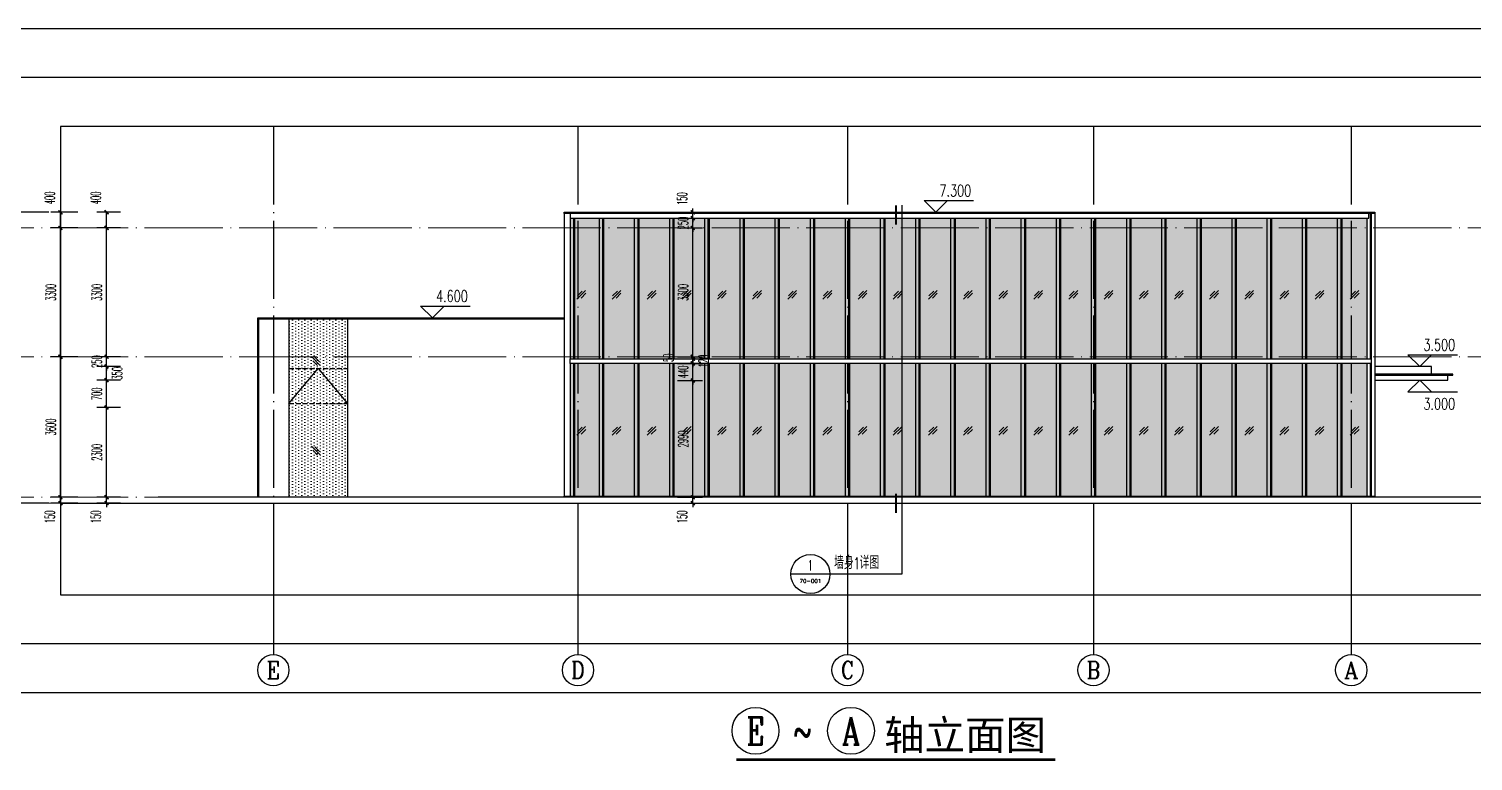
# Model space of a CAD drawing. Header units: millimetres. Extents: x -13830 to 215738, y -24143 to 193994.
# Drawn here: x 15588 to 52567, y 26270 to 45030 of the extents above; entities that cross this region are included whole.
import ezdxf
from ezdxf.enums import TextEntityAlignment as Align

# ---------------------------------------------------------------- set-up
doc = ezdxf.new("R2010")
doc.units = ezdxf.units.MM
doc.header["$LTSCALE"] = 100
for name, pattern in [('CENTER2', [28.575, 19.05, -3.175, 3.175, -3.175]), ('DASH', [0.35, 0.25, -0.1]), ('DOTE', [2.42, 2, -0.2, 0.02, -0.2])]:
    doc.linetypes.add(name, pattern=pattern)
doc.layers.get('0').update_dxf_attribs({"linetype": 'CONTINUOUS'})
doc.layers.get('DEFPOINTS').update_dxf_attribs({"linetype": 'CONTINUOUS'})
doc.layers.add('A-_ANOTGRID_E-', color=8, linetype='CENTER2', lineweight=5)
for name, color, linetype in [('AXIS', 3, 'CONTINUOUS'), ('AXIS_TEXT', 7, 'CONTINUOUS'), ('DIM_ELEV', 3, 'CONTINUOUS'), ('DIM_IDEN', 3, 'CONTINUOUS'), ('DIM_SYMB', 3, 'CONTINUOUS'), ('DOTE', 8, 'CONTINUOUS'), ('MCST Elevation 1S$0$D-METAL', 74, 'CONTINUOUS'), ('MCST Elevation 3W$0$A-_WIND----_E-', 4, 'CONTINUOUS'), ('MCST Elevation 3W$0$D-METAL', 74, 'CONTINUOUS'), ('MCST Elevation 4E$0$A-_WIND----_E-', 4, 'CONTINUOUS'), ('PUB_DIM', 3, 'CONTINUOUS'), ('PUB_TEXT', 7, 'CONTINUOUS'), ('WINDOW', 4, 'CONTINUOUS')]:
    doc.layers.add(name, color=color, linetype=linetype)
doc.layers.add('MCST Elevation 3W$0$A-_FNSH----_H-', color=7, linetype='Continuous', lineweight=13, true_color=0x007d00, plot=False)
doc.layers.add('MCST Elevation 4E$0$A-_FNSH----_H-', color=7, linetype='Continuous', lineweight=13, true_color=0x007d00, plot=False)
doc.styles.add('_TCH_AXIS', font='COMPLEX', dxfattribs={"bigfont": 'GBCBIG'})
doc.styles.add('_TCH_DIM', font='SIMPLEX', dxfattribs={"bigfont": 'GBCBIG'})
doc.styles.add('_TCH_LABEL', font='COMPLEX', dxfattribs={"bigfont": 'GBCBIG'})
doc.styles.add('COMPLEX', font='COMPLEX')
doc.styles.add('DIM_FONT_T3', font='SIMPLEX', dxfattribs={"width": 0.494118, "bigfont": 'GBCBIG'})
doc.styles.add('黑体', font='')
doc.styles.get('黑体').set_extended_font_data('SimSun')
doc.dimstyles.new('_TCH_ARCH&&100', dxfattribs={"dimtxt": 255, "dimasz": 100, "dimexe": 250, "dimexo": 300, "dimgap": 122.5, "dimtad": 1, "dimdec": 0, "dimzin": 0, "dimdsep": 46, "dimtxsty": 'DIM_FONT_T3', "dimblk": 'ARCHTICK', "dimcen": 0.09, "dimclrt": 7, "dimazin": 0, "dimtfac": 1, "dimtdec": 0, "dimtix": 1, "dimtmove": 2, "dimatfit": 3, "dimldrblk": 'ARCHTICK', "dimfxl": 1, "dimtolj": 1, "dimtzin": 0, "dimarcsym": 0})

# ---------------------------------------------------------------- blocks, each defined once
blk = doc.blocks.new('MCST Elevation 4E$0$reflective')
at = {"layer": 'MCST Elevation 4E$0$A-_WIND----_E-', "color": 8, "ltscale": 0.5}
for p, q in [((942925, 649561), (942700, 649786)), ((942905, 649650), (942785, 649770)), ((942852, 649560), (942732, 649680))]:
    blk.add_line(p, q, dxfattribs=at)
blk = doc.blocks.new('MCST Elevation 3W$0$reflective')
at = {"layer": 'MCST Elevation 3W$0$A-_WIND----_E-', "color": 8, "ltscale": 0.5}
for p, q in [((942925, 649561), (942700, 649786)), ((942905, 649650), (942785, 649770)), ((942852, 649560), (942732, 649680))]:
    blk.add_line(p, q, dxfattribs=at)
blk = doc.blocks.new('_AXISO')
blk.add_circle((0, 0), 0.5)
at = {"layer": 'AXIS_TEXT', "style": 'COMPLEX', "width": 1.041667}
blk.add_attdef('A', text='', height=0.56, dxfattribs=at).set_placement((-0.25, -0.28), (0.25, -0.28), align=Align.FIT)
blk = doc.blocks.new('_ArchTick')
at = {"color": 0, "linetype": 'ByBlock', "const_width": 0.4}
blk.add_lwpolyline([(-0.5, -0.5), (0.5, 0.5)], dxfattribs=at)
blk = doc.blocks.new('*D134')
at = {"layer": 'DEFPOINTS', "color": 0, "transparency": 16777216}
for p in [(31895, 33030), (32587, 33030), (31895, 32880)]:
    blk.add_point(p, dxfattribs=at)
at = {"layer": 'PUB_DIM', "color": 0, "lineweight": -2, "transparency": 16777216}
for p, q in [((32195, 33030), (32837, 33030)), ((32587, 33030), (32587, 33130)), ((32587, 32880), (32587, 33030)), ((32195, 32880), (32837, 32880)), ((32587, 32880), (32587, 32780))]:
    blk.add_line(p, q, dxfattribs=at)
at = {"layer": 'PUB_DIM', "color": 0, "lineweight": -2, "transparency": 16777216, "xscale": 100, "yscale": 100, "zscale": 100}
for p, rotation in [((32587, 33030), 270), ((32587, 32880), 90)]:
    blk.add_blockref('_ArchTick', p, dxfattribs=dict(at, rotation=rotation))
at = {"layer": 'PUB_DIM', "color": 7, "transparency": 16777216, "insert": (32312, 32530), "char_height": 255, "attachment_point": 5, "rotation": 90, "style": 'DIM_FONT_T3'}
blk.add_mtext('\\A1;150', dxfattribs=at)
blk = doc.blocks.new('*D135')
at = {"layer": 'DEFPOINTS', "color": 0, "transparency": 16777216}
for p in [(31895, 36020), (32587, 36020), (31895, 33030)]:
    blk.add_point(p, dxfattribs=at)
at = {"layer": 'PUB_DIM', "color": 0, "lineweight": -2, "transparency": 16777216}
for p, q in [((32195, 36020), (32837, 36020)), ((32587, 33030), (32587, 36020)), ((32195, 33030), (32837, 33030))]:
    blk.add_line(p, q, dxfattribs=at)
at = {"layer": 'PUB_DIM', "color": 0, "lineweight": -2, "transparency": 16777216, "xscale": 100, "yscale": 100, "zscale": 100}
for p, rotation in [((32587, 36020), 90), ((32587, 33030), 270)]:
    blk.add_blockref('_ArchTick', p, dxfattribs=dict(at, rotation=rotation))
at = {"layer": 'PUB_DIM', "color": 7, "transparency": 16777216, "insert": (32337, 34525), "char_height": 255, "attachment_point": 5, "rotation": 90, "style": 'DIM_FONT_T3'}
blk.add_mtext('\\A1;2990', dxfattribs=at)
blk = doc.blocks.new('*D136')
at = {"layer": 'DEFPOINTS', "color": 0, "transparency": 16777216}
for p in [(31895, 36460), (32587, 36460), (31895, 36020)]:
    blk.add_point(p, dxfattribs=at)
at = {"layer": 'PUB_DIM', "color": 0, "lineweight": -2, "transparency": 16777216}
for p, q in [((32195, 36460), (32837, 36460)), ((32587, 36460), (32587, 36560)), ((32587, 36020), (32587, 36460)), ((32195, 36020), (32837, 36020)), ((32587, 36020), (32587, 35920))]:
    blk.add_line(p, q, dxfattribs=at)
at = {"layer": 'PUB_DIM', "color": 0, "lineweight": -2, "transparency": 16777216, "xscale": 100, "yscale": 100, "zscale": 100}
for p, rotation in [((32587, 36460), 270), ((32587, 36020), 90)]:
    blk.add_blockref('_ArchTick', p, dxfattribs=dict(at, rotation=rotation))
at = {"layer": 'PUB_DIM', "color": 7, "transparency": 16777216, "insert": (32337, 36240), "char_height": 255, "attachment_point": 5, "rotation": 90, "style": 'DIM_FONT_T3'}
blk.add_mtext('\\A1;440', dxfattribs=at)
blk = doc.blocks.new('*D137')
at = {"layer": 'DEFPOINTS', "color": 0, "transparency": 16777216}
for p in [(31895, 36580), (31895, 36460), (32587, 36580)]:
    blk.add_point(p, dxfattribs=at)
at = {"layer": 'PUB_DIM', "color": 0, "lineweight": -2, "transparency": 16777216}
for p, q in [((32587, 36580), (32587, 36680)), ((32195, 36580), (32837, 36580)), ((32195, 36460), (32837, 36460)), ((32587, 36460), (32587, 36580)), ((32587, 36460), (32587, 36360))]:
    blk.add_line(p, q, dxfattribs=at)
at = {"layer": 'PUB_DIM', "color": 0, "lineweight": -2, "transparency": 16777216, "xscale": 100, "yscale": 100, "zscale": 100}
for p, rotation in [((32587, 36580), 270), ((32587, 36460), 90)]:
    blk.add_blockref('_ArchTick', p, dxfattribs=dict(at, rotation=rotation))
at = {"layer": 'PUB_DIM', "color": 7, "transparency": 16777216, "insert": (32862, 36520), "char_height": 255, "attachment_point": 5, "rotation": 90, "style": 'DIM_FONT_T3'}
blk.add_mtext('\\A1;120', dxfattribs=at)
blk = doc.blocks.new('*D138')
at = {"layer": 'DEFPOINTS', "color": 0, "transparency": 16777216}
for p in [(31895, 36630), (32587, 36630), (31895, 36580)]:
    blk.add_point(p, dxfattribs=at)
at = {"layer": 'PUB_DIM', "color": 0, "lineweight": -2, "transparency": 16777216}
for p, q in [((32195, 36630), (32837, 36630)), ((32587, 36630), (32587, 36730)), ((32587, 36580), (32587, 36630)), ((32195, 36580), (32837, 36580)), ((32587, 36580), (32587, 36480))]:
    blk.add_line(p, q, dxfattribs=at)
at = {"layer": 'PUB_DIM', "color": 0, "lineweight": -2, "transparency": 16777216, "xscale": 100, "yscale": 100, "zscale": 100}
for p, rotation in [((32587, 36630), 270), ((32587, 36580), 90)]:
    blk.add_blockref('_ArchTick', p, dxfattribs=dict(at, rotation=rotation))
at = {"layer": 'PUB_DIM', "color": 7, "transparency": 16777216, "insert": (31962, 36605), "char_height": 255, "attachment_point": 5, "rotation": 90, "style": 'DIM_FONT_T3'}
blk.add_mtext('\\A1;50', dxfattribs=at)
blk = doc.blocks.new('*D139')
at = {"layer": 'DEFPOINTS', "color": 0, "transparency": 16777216}
for p in [(31895, 39930), (32587, 39930), (31895, 36630)]:
    blk.add_point(p, dxfattribs=at)
at = {"layer": 'PUB_DIM', "color": 0, "lineweight": -2, "transparency": 16777216}
for p, q in [((32195, 39930), (32837, 39930)), ((32587, 36630), (32587, 39930)), ((32195, 36630), (32837, 36630))]:
    blk.add_line(p, q, dxfattribs=at)
at = {"layer": 'PUB_DIM', "color": 0, "lineweight": -2, "transparency": 16777216, "xscale": 100, "yscale": 100, "zscale": 100}
for p, rotation in [((32587, 39930), 90), ((32587, 36630), 270)]:
    blk.add_blockref('_ArchTick', p, dxfattribs=dict(at, rotation=rotation))
at = {"layer": 'PUB_DIM', "color": 7, "transparency": 16777216, "insert": (32337, 38280), "char_height": 255, "attachment_point": 5, "rotation": 90, "style": 'DIM_FONT_T3'}
blk.add_mtext('\\A1;3300', dxfattribs=at)
blk = doc.blocks.new('*D140')
at = {"layer": 'DEFPOINTS', "color": 0, "transparency": 16777216}
for p in [(31895, 40180), (32587, 40180), (31895, 39930)]:
    blk.add_point(p, dxfattribs=at)
at = {"layer": 'PUB_DIM', "color": 0, "lineweight": -2, "transparency": 16777216}
for p, q in [((32195, 40180), (32837, 40180)), ((32587, 40180), (32587, 40280)), ((32587, 39930), (32587, 40180)), ((32195, 39930), (32837, 39930)), ((32587, 39930), (32587, 39830))]:
    blk.add_line(p, q, dxfattribs=at)
at = {"layer": 'PUB_DIM', "color": 0, "lineweight": -2, "transparency": 16777216, "xscale": 100, "yscale": 100, "zscale": 100}
for p, rotation in [((32587, 40180), 270), ((32587, 39930), 90)]:
    blk.add_blockref('_ArchTick', p, dxfattribs=dict(at, rotation=rotation))
at = {"layer": 'PUB_DIM', "color": 7, "transparency": 16777216, "insert": (32337, 40055), "char_height": 255, "attachment_point": 5, "rotation": 90, "style": 'DIM_FONT_T3'}
blk.add_mtext('\\A1;250', dxfattribs=at)
blk = doc.blocks.new('*D141')
at = {"layer": 'DEFPOINTS', "color": 0, "transparency": 16777216}
for p in [(31895, 40330), (32587, 40330), (31895, 40180)]:
    blk.add_point(p, dxfattribs=at)
at = {"layer": 'PUB_DIM', "color": 0, "lineweight": -2, "transparency": 16777216}
for p, q in [((32195, 40330), (32837, 40330)), ((32587, 40330), (32587, 40430)), ((32587, 40180), (32587, 40330)), ((32195, 40180), (32837, 40180)), ((32587, 40180), (32587, 40080))]:
    blk.add_line(p, q, dxfattribs=at)
at = {"layer": 'PUB_DIM', "color": 0, "lineweight": -2, "transparency": 16777216, "xscale": 100, "yscale": 100, "zscale": 100}
for p, rotation in [((32587, 40330), 270), ((32587, 40180), 90)]:
    blk.add_blockref('_ArchTick', p, dxfattribs=dict(at, rotation=rotation))
at = {"layer": 'PUB_DIM', "color": 7, "transparency": 16777216, "insert": (32312, 40680), "char_height": 255, "attachment_point": 5, "rotation": 90, "style": 'DIM_FONT_T3'}
blk.add_mtext('\\A1;150', dxfattribs=at)
blk = doc.blocks.new('*D142')
at = {"layer": 'DEFPOINTS', "color": 0, "transparency": 16777216}
for p in [(15147, 40330), (16397, 40330), (16397, 32880)]:
    blk.add_point(p, dxfattribs=at)
at = {"layer": 'PUB_DIM', "color": 0, "lineweight": -2, "transparency": 16777216}
for p, q in [((16097, 40330), (14897, 40330)), ((15147, 32880), (15147, 40330)), ((16097, 32880), (14897, 32880))]:
    blk.add_line(p, q, dxfattribs=at)
at = {"layer": 'PUB_DIM', "color": 0, "lineweight": -2, "transparency": 16777216, "xscale": 100, "yscale": 100, "zscale": 100}
for p, rotation in [((15147, 40330), 90), ((15147, 32880), 270)]:
    blk.add_blockref('_ArchTick', p, dxfattribs=dict(at, rotation=rotation))
at = {"layer": 'PUB_DIM', "color": 7, "transparency": 16777216, "insert": (14897, 36605), "char_height": 255, "attachment_point": 5, "rotation": 90, "style": 'DIM_FONT_T3'}
blk.add_mtext('\\A1;7450', dxfattribs=at)
blk = doc.blocks.new('*D143')
at = {"layer": 'DEFPOINTS', "color": 0, "transparency": 16777216}
for p in [(16397, 33030), (17145, 33030), (17145, 32880)]:
    blk.add_point(p, dxfattribs=at)
at = {"layer": 'PUB_DIM', "color": 0, "lineweight": -2, "transparency": 16777216}
for p, q in [((16845, 33030), (16147, 33030)), ((16397, 33030), (16397, 33130)), ((16397, 32880), (16397, 33030)), ((16845, 32880), (16147, 32880)), ((16397, 32880), (16397, 32780))]:
    blk.add_line(p, q, dxfattribs=at)
at = {"layer": 'PUB_DIM', "color": 0, "lineweight": -2, "transparency": 16777216, "xscale": 100, "yscale": 100, "zscale": 100}
for p, rotation in [((16397, 33030), 270), ((16397, 32880), 90)]:
    blk.add_blockref('_ArchTick', p, dxfattribs=dict(at, rotation=rotation))
at = {"layer": 'PUB_DIM', "color": 7, "transparency": 16777216, "insert": (16122, 32530), "char_height": 255, "attachment_point": 5, "rotation": 90, "style": 'DIM_FONT_T3'}
blk.add_mtext('\\A1;150', dxfattribs=at)
blk = doc.blocks.new('*D144')
at = {"layer": 'DEFPOINTS', "color": 0, "transparency": 16777216}
for p in [(16397, 36630), (17145, 36630), (17145, 33030)]:
    blk.add_point(p, dxfattribs=at)
at = {"layer": 'PUB_DIM', "color": 0, "lineweight": -2, "transparency": 16777216}
for p, q in [((16845, 36630), (16147, 36630)), ((16397, 33030), (16397, 36630)), ((16845, 33030), (16147, 33030))]:
    blk.add_line(p, q, dxfattribs=at)
at = {"layer": 'PUB_DIM', "color": 0, "lineweight": -2, "transparency": 16777216, "xscale": 100, "yscale": 100, "zscale": 100}
for p, rotation in [((16397, 36630), 90), ((16397, 33030), 270)]:
    blk.add_blockref('_ArchTick', p, dxfattribs=dict(at, rotation=rotation))
at = {"layer": 'PUB_DIM', "color": 7, "transparency": 16777216, "insert": (16147, 34830), "char_height": 255, "attachment_point": 5, "rotation": 90, "style": 'DIM_FONT_T3'}
blk.add_mtext('\\A1;3600', dxfattribs=at)
blk = doc.blocks.new('*D145')
at = {"layer": 'DEFPOINTS', "color": 0, "transparency": 16777216}
for p in [(16397, 39930), (17145, 39930), (17145, 36630)]:
    blk.add_point(p, dxfattribs=at)
at = {"layer": 'PUB_DIM', "color": 0, "lineweight": -2, "transparency": 16777216}
for p, q in [((16845, 39930), (16147, 39930)), ((16397, 36630), (16397, 39930)), ((16845, 36630), (16147, 36630))]:
    blk.add_line(p, q, dxfattribs=at)
at = {"layer": 'PUB_DIM', "color": 0, "lineweight": -2, "transparency": 16777216, "xscale": 100, "yscale": 100, "zscale": 100}
for p, rotation in [((16397, 39930), 90), ((16397, 36630), 270)]:
    blk.add_blockref('_ArchTick', p, dxfattribs=dict(at, rotation=rotation))
at = {"layer": 'PUB_DIM', "color": 7, "transparency": 16777216, "insert": (16147, 38280), "char_height": 255, "attachment_point": 5, "rotation": 90, "style": 'DIM_FONT_T3'}
blk.add_mtext('\\A1;3300', dxfattribs=at)
blk = doc.blocks.new('*D146')
at = {"layer": 'DEFPOINTS', "color": 0, "transparency": 16777216}
for p in [(16397, 40330), (17145, 40330), (17145, 39930)]:
    blk.add_point(p, dxfattribs=at)
at = {"layer": 'PUB_DIM', "color": 0, "lineweight": -2, "transparency": 16777216}
for p, q in [((16845, 40330), (16147, 40330)), ((16397, 39930), (16397, 40330)), ((16845, 39930), (16147, 39930))]:
    blk.add_line(p, q, dxfattribs=at)
at = {"layer": 'PUB_DIM', "color": 0, "lineweight": -2, "transparency": 16777216, "xscale": 100, "yscale": 100, "zscale": 100}
for p, rotation in [((16397, 40330), 90), ((16397, 39930), 270)]:
    blk.add_blockref('_ArchTick', p, dxfattribs=dict(at, rotation=rotation))
at = {"layer": 'PUB_DIM', "color": 7, "transparency": 16777216, "insert": (16122, 40700), "char_height": 255, "attachment_point": 5, "rotation": 90, "style": 'DIM_FONT_T3'}
blk.add_mtext('\\A1;400', dxfattribs=at)
blk = doc.blocks.new('*D147')
at = {"layer": 'DEFPOINTS', "color": 0, "transparency": 16777216}
for p in [(17577, 33030), (18236, 33030), (18236, 32880)]:
    blk.add_point(p, dxfattribs=at)
at = {"layer": 'PUB_DIM', "color": 0, "lineweight": -2, "transparency": 16777216}
for p, q in [((17936, 33030), (17327, 33030)), ((17577, 33030), (17577, 33130)), ((17577, 32880), (17577, 33030)), ((17936, 32880), (17327, 32880)), ((17577, 32880), (17577, 32780))]:
    blk.add_line(p, q, dxfattribs=at)
at = {"layer": 'PUB_DIM', "color": 0, "lineweight": -2, "transparency": 16777216, "xscale": 100, "yscale": 100, "zscale": 100}
for p, rotation in [((17577, 33030), 270), ((17577, 32880), 90)]:
    blk.add_blockref('_ArchTick', p, dxfattribs=dict(at, rotation=rotation))
at = {"layer": 'PUB_DIM', "color": 7, "transparency": 16777216, "insert": (17302, 32530), "char_height": 255, "attachment_point": 5, "rotation": 90, "style": 'DIM_FONT_T3'}
blk.add_mtext('\\A1;150', dxfattribs=at)
blk = doc.blocks.new('*D148')
at = {"layer": 'DEFPOINTS', "color": 0, "transparency": 16777216}
for p in [(17577, 35330), (18236, 35330), (18236, 33030)]:
    blk.add_point(p, dxfattribs=at)
at = {"layer": 'PUB_DIM', "color": 0, "lineweight": -2, "transparency": 16777216}
for p, q in [((17936, 35330), (17327, 35330)), ((17577, 33030), (17577, 35330)), ((17936, 33030), (17327, 33030))]:
    blk.add_line(p, q, dxfattribs=at)
at = {"layer": 'PUB_DIM', "color": 0, "lineweight": -2, "transparency": 16777216, "xscale": 100, "yscale": 100, "zscale": 100}
for p, rotation in [((17577, 35330), 90), ((17577, 33030), 270)]:
    blk.add_blockref('_ArchTick', p, dxfattribs=dict(at, rotation=rotation))
at = {"layer": 'PUB_DIM', "color": 7, "transparency": 16777216, "insert": (17327, 34180), "char_height": 255, "attachment_point": 5, "rotation": 90, "style": 'DIM_FONT_T3'}
blk.add_mtext('\\A1;2300', dxfattribs=at)
blk = doc.blocks.new('*D149')
at = {"layer": 'DEFPOINTS', "color": 0, "transparency": 16777216}
for p in [(17577, 36030), (18236, 36030), (18236, 35330)]:
    blk.add_point(p, dxfattribs=at)
at = {"layer": 'PUB_DIM', "color": 0, "lineweight": -2, "transparency": 16777216}
for p, q in [((17936, 36030), (17327, 36030)), ((17577, 35330), (17577, 36030)), ((17936, 35330), (17327, 35330))]:
    blk.add_line(p, q, dxfattribs=at)
at = {"layer": 'PUB_DIM', "color": 0, "lineweight": -2, "transparency": 16777216, "xscale": 100, "yscale": 100, "zscale": 100}
for p, rotation in [((17577, 36030), 90), ((17577, 35330), 270)]:
    blk.add_blockref('_ArchTick', p, dxfattribs=dict(at, rotation=rotation))
at = {"layer": 'PUB_DIM', "color": 7, "transparency": 16777216, "insert": (17327, 35680), "char_height": 255, "attachment_point": 5, "rotation": 90, "style": 'DIM_FONT_T3'}
blk.add_mtext('\\A1;700', dxfattribs=at)
blk = doc.blocks.new('*D150')
at = {"layer": 'DEFPOINTS', "color": 0, "transparency": 16777216}
for p in [(17577, 36380), (18236, 36380), (18236, 36030)]:
    blk.add_point(p, dxfattribs=at)
at = {"layer": 'PUB_DIM', "color": 0, "lineweight": -2, "transparency": 16777216}
for p, q in [((17936, 36380), (17327, 36380)), ((17577, 36030), (17577, 36380)), ((17936, 36030), (17327, 36030))]:
    blk.add_line(p, q, dxfattribs=at)
at = {"layer": 'PUB_DIM', "color": 0, "lineweight": -2, "transparency": 16777216, "xscale": 100, "yscale": 100, "zscale": 100}
for p, rotation in [((17577, 36380), 90), ((17577, 36030), 270)]:
    blk.add_blockref('_ArchTick', p, dxfattribs=dict(at, rotation=rotation))
at = {"layer": 'PUB_DIM', "color": 7, "transparency": 16777216, "insert": (17852, 36205), "char_height": 255, "attachment_point": 5, "rotation": 90, "style": 'DIM_FONT_T3'}
blk.add_mtext('\\A1;350', dxfattribs=at)
blk = doc.blocks.new('*D151')
at = {"layer": 'DEFPOINTS', "color": 0, "transparency": 16777216}
for p in [(17577, 36630), (18236, 36630), (18236, 36380)]:
    blk.add_point(p, dxfattribs=at)
at = {"layer": 'PUB_DIM', "color": 0, "lineweight": -2, "transparency": 16777216}
for p, q in [((17936, 36630), (17327, 36630)), ((17577, 36630), (17577, 36730)), ((17577, 36380), (17577, 36630)), ((17936, 36380), (17327, 36380)), ((17577, 36380), (17577, 36280))]:
    blk.add_line(p, q, dxfattribs=at)
at = {"layer": 'PUB_DIM', "color": 0, "lineweight": -2, "transparency": 16777216, "xscale": 100, "yscale": 100, "zscale": 100}
for p, rotation in [((17577, 36630), 270), ((17577, 36380), 90)]:
    blk.add_blockref('_ArchTick', p, dxfattribs=dict(at, rotation=rotation))
at = {"layer": 'PUB_DIM', "color": 7, "transparency": 16777216, "insert": (17327, 36505), "char_height": 255, "attachment_point": 5, "rotation": 90, "style": 'DIM_FONT_T3'}
blk.add_mtext('\\A1;250', dxfattribs=at)
blk = doc.blocks.new('*D152')
at = {"layer": 'DEFPOINTS', "color": 0, "transparency": 16777216}
for p in [(17577, 39930), (18236, 39930), (18236, 36630)]:
    blk.add_point(p, dxfattribs=at)
at = {"layer": 'PUB_DIM', "color": 0, "lineweight": -2, "transparency": 16777216}
for p, q in [((17936, 39930), (17327, 39930)), ((17577, 36630), (17577, 39930)), ((17936, 36630), (17327, 36630))]:
    blk.add_line(p, q, dxfattribs=at)
at = {"layer": 'PUB_DIM', "color": 0, "lineweight": -2, "transparency": 16777216, "xscale": 100, "yscale": 100, "zscale": 100}
for p, rotation in [((17577, 39930), 90), ((17577, 36630), 270)]:
    blk.add_blockref('_ArchTick', p, dxfattribs=dict(at, rotation=rotation))
at = {"layer": 'PUB_DIM', "color": 7, "transparency": 16777216, "insert": (17327, 38280), "char_height": 255, "attachment_point": 5, "rotation": 90, "style": 'DIM_FONT_T3'}
blk.add_mtext('\\A1;3300', dxfattribs=at)
blk = doc.blocks.new('*D153')
at = {"layer": 'DEFPOINTS', "color": 0, "transparency": 16777216}
for p in [(17577, 40330), (18236, 40330), (18236, 39930)]:
    blk.add_point(p, dxfattribs=at)
at = {"layer": 'PUB_DIM', "color": 0, "lineweight": -2, "transparency": 16777216}
for p, q in [((17936, 40330), (17327, 40330)), ((17577, 39930), (17577, 40330)), ((17936, 39930), (17327, 39930))]:
    blk.add_line(p, q, dxfattribs=at)
at = {"layer": 'PUB_DIM', "color": 0, "lineweight": -2, "transparency": 16777216, "xscale": 100, "yscale": 100, "zscale": 100}
for p, rotation in [((17577, 40330), 90), ((17577, 39930), 270)]:
    blk.add_blockref('_ArchTick', p, dxfattribs=dict(at, rotation=rotation))
at = {"layer": 'PUB_DIM', "color": 7, "transparency": 16777216, "insert": (17302, 40700), "char_height": 255, "attachment_point": 5, "rotation": 90, "style": 'DIM_FONT_T3'}
blk.add_mtext('\\A1;400', dxfattribs=at)

msp = doc.modelspace()

# ---------------------------------------------------------------- hatches: boundary and pattern name
at = {"layer": 'MCST Elevation 3W$0$A-_FNSH----_H-'}
h = msp.add_hatch(dxfattribs=at)
h.set_pattern_fill('DOTS', color=251, scale=50, angle=360)
h.set_pattern_definition([(90, (-144513.8, 286988), (-79.375, 39.6875), [0, -79.375])])
h.paths.add_polyline_path([(29472.1, 40299.8), (49872.1, 40299.8), (49872.1, 33059.8), (29472.1, 33059.8)])
at = {"layer": 'MCST Elevation 4E$0$A-_FNSH----_H-'}
h = msp.add_hatch(dxfattribs=at)
h.set_pattern_fill('DOTS', color=251, scale=50)
h.set_pattern_definition([(90, (-306354.46, 234215.284), (-79.375, 39.6875), [0, -79.375])])
h.paths.add_polyline_path([(22247.1, 33034.8), (23747.1, 33034.8), (23747.1, 37604.8), (22247.1, 37604.8)])

# ---------------------------------------------------------------- linework, layer by layer
for p, q in [((55347.1, 33029.8), (18897.1, 33029.8)), ((16397.1, 32879.8), (55347.1, 32879.8))]:
    msp.add_line(p, q)
at = {"layer": 'A-_ANOTGRID_E-', "linetype": 'DOTE', "ltscale": 10}
for p, q in [((13710.5, 39929.8), (57660.5, 39929.8)), ((13710.5, 36629.8), (57660.5, 36629.8)), ((13710.5, 33029.8), (57660.5, 33029.8))]:
    msp.add_line(p, q, dxfattribs=at)
at = {"layer": 'A-_ANOTGRID_E-'}
msp.add_line((11865, 32879.8), (55347.1, 32879.8), dxfattribs=at)
at = {"layer": 'AXIS'}
for p, q in [((21847.1, 32002.5), (21847.1, 29002.5)), ((29647.1, 32002.5), (29647.1, 29002.5)), ((36547.1, 32002.5), (36547.1, 29002.5)), ((42847.1, 32002.5), (42847.1, 29002.5)), ((49447.1, 32002.5), (49447.1, 29002.5))]:
    msp.add_line(p, q, dxfattribs=at)
at = {"layer": 'AXIS', "linetype": 'Continuous'}
for centre in [(34191.6, 27047.9), (36637.7, 27047.9)]:
    msp.add_circle(centre, 600, dxfattribs=at)
at = {"layer": 'DEFPOINTS'}
for points in [[(57847.1, 45029.8), (13897.1, 45029.8), (13897.1, 28029.8), (57847.1, 28029.8)], [(56597.1, 43779.8), (15147.1, 43779.8), (15147.1, 29279.8), (56597.1, 29279.8)], [(55347.1, 42529.8), (16397.1, 42529.8), (16397.1, 30529.8), (55347.1, 30529.8)]]:
    msp.add_lwpolyline(points, close=True, dxfattribs=at)
at = {"layer": 'DIM_ELEV'}
for p, q in [((38508.6, 40629.8), (39774.6, 40629.8)), ((25919, 37629.8), (25619, 37929.8)), ((25619, 37929.8), (26885, 37929.8)), ((25919, 37629.8), (26219, 37929.8)), ((51199.2, 36379.8), (50899.2, 36679.8)), ((50899.2, 36679.8), (52165.2, 36679.8)), ((51199.2, 36379.8), (51499.2, 36679.8)), ((51199.2, 36029.8), (50899.2, 35729.8)), ((51199.2, 36029.8), (51499.2, 35729.8)), ((50899.2, 35729.8), (52165.2, 35729.8))]:
    msp.add_line(p, q, dxfattribs=at)
at = {"layer": 'DIM_IDEN'}
for p, q in [((36098.9, 31061), (35098.9, 31061)), ((37938.7, 31061), (36098.9, 31061))]:
    msp.add_line(p, q, dxfattribs=at)
at = {"layer": 'DIM_IDEN', "const_width": 50}
msp.add_lwpolyline([(37788.7, 33123.8), (37788.7, 32623.8)], dxfattribs=at)
at = {"layer": 'DIM_IDEN'}
msp.add_circle((35598.9, 31061), 500, dxfattribs=at)
at = {"layer": 'DIM_SYMB', "linetype": 'Continuous', "const_width": 70}
msp.add_lwpolyline([(33705.9, 26304.7), (41872.2, 26304.7)], dxfattribs=at)
at = {"layer": 'DOTE', "linetype": 'DOTE', "ltscale": 10}
for p, q in [((21847.1, 42529.8), (21847.1, 32002.5)), ((29647.1, 42529.8), (29647.1, 32002.5)), ((36547.1, 42529.8), (36547.1, 32002.5)), ((42847.1, 42529.8), (42847.1, 32002.5)), ((49447.1, 42529.8), (49447.1, 32002.5))]:
    msp.add_line(p, q, dxfattribs=at)
at = {"layer": 'MCST Elevation 1S$0$D-METAL'}
msp.add_lwpolyline([(51502.1, 36379.8), (50047.1, 36379.8), (50047.1, 36179.8), (51502.1, 36179.8)], close=True, dxfattribs=at)
for points in [[(50047.1, 36159.8), (52047.1, 36159.8), (52047.1, 36179.8), (50047.1, 36179.8)], [(50047.1, 36029.8), (51917.1, 36029.8), (51917.1, 36159.8), (50047.1, 36159.8)]]:
    msp.add_lwpolyline(points, dxfattribs=at)
at = {"layer": 'MCST Elevation 3W$0$A-_WIND----_E-'}
for p, q in [((29447.1, 40299.8), (29447.1, 33059.8)), ((29534.6, 40299.8), (29534.6, 33059.8)), ((30188.7, 40299.8), (30188.7, 33059.8)), ((30276.2, 40299.8), (30276.2, 33059.8)), ((31088.7, 40299.8), (31088.7, 33059.8)), ((31176.2, 40299.8), (31176.2, 33059.8)), ((31988.7, 40299.8), (31988.7, 33059.8)), ((32076.2, 40299.8), (32076.2, 33059.8)), ((32888.7, 40299.8), (32888.7, 33059.8)), ((32976.2, 40299.8), (32976.2, 33059.8)), ((33788.7, 40299.8), (33788.7, 33059.8)), ((33876.2, 40299.8), (33876.2, 33059.8)), ((34688.7, 40299.8), (34688.7, 33059.8)), ((34776.2, 40299.8), (34776.2, 33059.8)), ((35588.7, 40299.8), (35588.7, 33059.8)), ((35676.2, 40299.8), (35676.2, 33059.8)), ((36488.7, 40299.8), (36488.7, 33059.8)), ((36576.2, 40299.8), (36576.2, 33059.8)), ((37388.7, 40299.8), (37388.7, 33059.8)), ((37476.2, 40299.8), (37476.2, 33059.8)), ((38288.7, 40299.8), (38288.7, 33059.8)), ((38376.2, 40299.8), (38376.2, 33059.8)), ((39188.7, 40299.8), (39188.7, 33059.8)), ((39276.2, 40299.8), (39276.2, 33059.8)), ((40088.7, 40299.8), (40088.7, 33059.8)), ((40176.2, 40299.8), (40176.2, 33059.8)), ((40988.7, 40299.8), (40988.7, 33059.8)), ((41076.2, 40299.8), (41076.2, 33059.8)), ((41888.7, 40299.8), (41888.7, 33059.8)), ((41976.2, 40299.8), (41976.2, 33059.8)), ((42788.7, 40299.8), (42788.7, 33059.8)), ((42876.2, 40299.8), (42876.2, 33059.8)), ((43688.7, 40299.8), (43688.7, 33059.8)), ((43776.2, 40299.8), (43776.2, 33059.8)), ((44588.7, 40299.8), (44588.7, 33059.8)), ((44676.2, 40299.8), (44676.2, 33059.8)), ((45488.7, 40299.8), (45488.7, 33059.8)), ((45576.2, 40299.8), (45576.2, 33059.8)), ((46388.7, 40299.8), (46388.7, 33059.8)), ((46476.2, 40299.8), (46476.2, 33059.8)), ((47288.7, 40299.8), (47288.7, 33059.8)), ((47376.2, 40299.8), (47376.2, 33059.8)), ((48188.7, 40299.8), (48188.7, 33059.8)), ((48276.2, 40299.8), (48276.2, 33059.8)), ((49088.7, 40299.8), (49088.7, 33059.8)), ((49176.2, 40299.8), (49176.2, 33059.8)), ((49846.1, 40299.8), (49846.1, 33059.8)), ((49933.6, 40299.8), (49933.6, 33059.8))]:
    msp.add_line(p, q, dxfattribs=at)
at = {"layer": 'MCST Elevation 3W$0$A-_WIND----_E-', "color": 8}
for p, q in [((29560.6, 40299.8), (29560.6, 33059.8)), ((30302.2, 40299.8), (30302.2, 33059.8)), ((31202.2, 40299.8), (31202.2, 33059.8)), ((32102.2, 40299.8), (32102.2, 33059.8)), ((33002.2, 40299.8), (33002.2, 33059.8)), ((33902.2, 40299.8), (33902.2, 33059.8)), ((34802.2, 40299.8), (34802.2, 33059.8)), ((35702.2, 40299.8), (35702.2, 33059.8)), ((36602.2, 40299.8), (36602.2, 33059.8)), ((37502.2, 40299.8), (37502.2, 33059.8)), ((38402.2, 40299.8), (38402.2, 33059.8)), ((39302.2, 40299.8), (39302.2, 33059.8)), ((40202.2, 40299.8), (40202.2, 33059.8)), ((41102.2, 40299.8), (41102.2, 33059.8)), ((42002.2, 40299.8), (42002.2, 33059.8)), ((42902.2, 40299.8), (42902.2, 33059.8)), ((43802.2, 40299.8), (43802.2, 33059.8)), ((44702.2, 40299.8), (44702.2, 33059.8)), ((45602.2, 40299.8), (45602.2, 33059.8)), ((46502.2, 40299.8), (46502.2, 33059.8)), ((47402.2, 40299.8), (47402.2, 33059.8)), ((48302.2, 40299.8), (48302.2, 33059.8)), ((49202.2, 40299.8), (49202.2, 33059.8)), ((49959.6, 40299.8), (49959.6, 33059.8))]:
    msp.add_line(p, q, dxfattribs=at)
at = {"layer": 'MCST Elevation 3W$0$D-METAL'}
for p, q in [((29297.1, 40299.8), (29297.1, 33029.8)), ((50047.1, 40299.8), (50047.1, 33029.8))]:
    msp.add_line(p, q, dxfattribs=at)
for points in [[(50047.1, 40299.8), (29297.1, 40299.8), (29297.1, 40329.8), (50047.1, 40329.8)], [(50047.1, 33029.8), (29297.1, 33029.8), (29297.1, 33059.8), (50047.1, 33059.8)]]:
    msp.add_lwpolyline(points, close=True, dxfattribs=at)
for points in [[(21447.1, 33029.8), (21447.1, 37629.8), (29297.1, 37629.8)], [(21472.1, 33029.8), (21472.1, 37604.8), (29297.1, 37604.8)]]:
    msp.add_lwpolyline(points, dxfattribs=at)
at = {"layer": 'MCST Elevation 4E$0$A-_WIND----_E-'}
for p, q in [((22247.1, 37604.8), (22247.1, 33034.8)), ((23747.1, 37604.8), (23747.1, 33034.8))]:
    msp.add_line(p, q, dxfattribs=at)
msp.add_lwpolyline([(22247.1, 35429.8), (22997.1, 36329.8), (23747.1, 35429.8)], dxfattribs=at)
at = {"layer": 'WINDOW', "linetype": 'DASH', "ltscale": 5}
for p, q in [((22247.1, 36329.8), (23747.1, 36329.8)), ((22247.1, 35429.8), (23747.1, 35429.8))]:
    msp.add_line(p, q, dxfattribs=at)

# ---------------------------------------------------------------- block references
at = {"rotation": 90}
for p in [(679404.9, -904597.2), (680304.9, -904597.2), (681204.9, -904597.2), (682104.9, -904597.2), (683004.9, -904597.2), (683904.9, -904597.2), (684804.9, -904597.2), (685704.9, -904597.2), (686604.9, -904597.2), (687504.9, -904597.2), (688404.9, -904597.2), (689304.9, -904597.2), (690204.9, -904597.2), (691104.9, -904597.2), (692004.9, -904597.2), (692904.9, -904597.2), (693804.9, -904597.2), (694704.9, -904597.2), (695604.9, -904597.2), (696504.9, -904597.2), (697404.9, -904597.2), (698304.9, -904597.2), (699204.9, -904597.2), (679404.9, -908082.2), (680304.9, -908082.2), (681204.9, -908082.2), (682104.9, -908082.2), (683004.9, -908082.2), (683904.9, -908082.2), (684804.9, -908082.2), (685704.9, -908082.2), (686604.9, -908082.2), (687504.9, -908082.2), (688404.9, -908082.2), (689304.9, -908082.2), (690204.9, -908082.2), (691104.9, -908082.2), (692004.9, -908082.2), (692904.9, -908082.2), (693804.9, -908082.2), (694704.9, -908082.2), (695604.9, -908082.2), (696504.9, -908082.2), (697404.9, -908082.2), (698304.9, -908082.2), (699204.9, -908082.2)]:
    msp.add_blockref('MCST Elevation 3W$0$reflective', p, dxfattribs=at)
for p in [(-919877, -613151.8), (-919877, -615447.8)]:
    msp.add_blockref('MCST Elevation 4E$0$reflective', p)
at = {"layer": 'AXIS'}
ref = msp.add_blockref('_AXISO', (21847.1, 28602.5), dxfattribs=dict(at, xscale=800, yscale=800, zscale=800))
ref.add_attrib('A', 'E', dxfattribs={"layer": 'AXIS_TEXT', "height": 445.4, "style": '_TCH_AXIS'}).set_placement((21677.4, 28379.8), (22016.8, 28379.8), align=Align.FIT)
ref = msp.add_blockref('_AXISO', (29647.1, 28602.5), dxfattribs=dict(at, xscale=800, yscale=800, zscale=800))
ref.add_attrib('A', 'D', dxfattribs={"layer": 'AXIS_TEXT', "height": 435.3, "style": '_TCH_AXIS'}).set_placement((29470.9, 28384.9), (29823.2, 28384.9), align=Align.FIT)
ref = msp.add_blockref('_AXISO', (36547.1, 28602.5), dxfattribs=dict(at, xscale=800, yscale=800, zscale=800))
ref.add_attrib('A', 'C', dxfattribs={"layer": 'AXIS_TEXT', "height": 455.7, "style": '_TCH_AXIS'}).set_placement((36384.3, 28374.7), (36709.8, 28374.7), align=Align.FIT)
ref = msp.add_blockref('_AXISO', (42847.1, 28602.5), dxfattribs=dict(at, xscale=800, yscale=800, zscale=800))
ref.add_attrib('A', 'B', dxfattribs={"layer": 'AXIS_TEXT', "height": 435.3, "style": '_TCH_AXIS'}).set_placement((42670.9, 28384.9), (43023.2, 28384.9), align=Align.FIT)
ref = msp.add_blockref('_AXISO', (49447.1, 28602.5), dxfattribs=dict(at, xscale=800, yscale=800, zscale=800))
ref.add_attrib('A', 'A', dxfattribs={"layer": 'AXIS_TEXT', "height": 425.2, "style": '_TCH_AXIS'}).set_placement((49264.9, 28389.9), (49629.3, 28389.9), align=Align.FIT)

# ---------------------------------------------------------------- texts
at = {"layer": 'AXIS_TEXT', "linetype": 'Continuous', "style": '_TCH_AXIS'}
for s, width, p, p2 in [('E', 0.875, (33958.6, 26698.4), (34424.6, 26698.4)), ('A', 0.777778, (36404.8, 26698.4), (36870.7, 26698.4)), ('~', 0.777778, (35163.6, 26698.4), (35629.6, 26698.4))]:
    msp.add_text(s, height=698.9, dxfattribs=dict(at, width=width)).set_placement(p, p2, align=Align.FIT)
at = {"layer": 'PUB_TEXT', "style": '_TCH_DIM', "width": 0.705882}
for s, p in [('7.300', (38904.6, 40734.8)), ('4.600', (26015, 38034.8)), ('3.500', (51295.2, 36784.8)), ('3.000', (51295.2, 35274.8)), ('1', (36695.4, 31188.4))]:
    msp.add_text(s, height=297.5, dxfattribs=at).set_placement(p)
at = {"layer": 'PUB_TEXT', "style": '_TCH_DIM'}
for s, p in [('墙身', (36203.9, 31188.4)), ('详图', (36855.4, 31188.4))]:
    msp.add_text(s, height=337.59, dxfattribs=at).set_placement(p)
at = {"layer": 'PUB_TEXT', "style": '_TCH_LABEL'}
for s, height, p, p2 in [('1', 267.7, (35541.6, 31152.6), (35656.3, 31152.6)), ('70-001', 101.67, (35320.6, 30833.9), (35877.3, 30833.9))]:
    msp.add_text(s, height=height, dxfattribs=at).set_placement(p, p2, align=Align.FIT)
at = {"layer": 'PUB_TEXT', "linetype": 'Continuous', "style": '黑体'}
msp.add_text('轴立面图', height=759.49, dxfattribs=at).set_placement((37486.5, 26558.6))

# ---------------------------------------------------------------- dimensions: what is measured, and where the dimension line sits
at = {"layer": 'PUB_DIM'}
for base, p1, p2, picture, middle in [((16397.1, 40329.8), (17145.4, 39929.8), (17145.4, 40329.8), '*D146', (16122.1, 40699.8)), ((17577.4, 40329.8), (18235.7, 39929.8), (18235.7, 40329.8), '*D153', (17302.4, 40699.8)), ((17577.4, 36379.8), (18235.7, 36029.8), (18235.7, 36379.8), '*D150', (17852.4, 36204.8)), ((16397.1, 33029.8), (17145.4, 32879.8), (17145.4, 33029.8), '*D143', (16122.1, 32529.8)), ((17577.4, 33029.8), (18235.7, 32879.8), (18235.7, 33029.8), '*D147', (17302.4, 32529.8)), ((32586.8, 33029.8), (31895.4, 32879.8), (31895.4, 33029.8), '*D134', (32311.8, 32529.8))]:
    dim = msp.add_linear_dim(base=base, p1=p1, p2=p2, angle=90, dimstyle='_TCH_ARCH&&100', dxfattribs=at)
    dim.commit()
    dim.dimension.update_dxf_attribs({"geometry": picture, "text_midpoint": middle, "dimtype": 129})
for p1, p2, distance, picture, middle in [((16397.1, 32879.8), (16397.1, 40329.8), 1250, '*D142', (14897.1, 36604.8)), ((17145.4, 36629.8), (17145.4, 39929.8), 748.4, '*D145', (16147.1, 38279.8)), ((18235.7, 36629.8), (18235.7, 39929.8), 658.3, '*D152', (17327.4, 38279.8)), ((17145.4, 33029.8), (17145.4, 36629.8), 748.4, '*D144', (16147.1, 34829.8)), ((18235.7, 36379.8), (18235.7, 36629.8), 658.3, '*D151', (17327.4, 36504.8)), ((18235.7, 35329.8), (18235.7, 36029.8), 658.3, '*D149', (17327.4, 35679.8)), ((31895.4, 33029.8), (31895.4, 36019.8), -691.4, '*D135', (32336.8, 34524.8)), ((18235.7, 33029.8), (18235.7, 35329.8), 658.3, '*D148', (17327.4, 34179.8))]:
    dim = msp.add_aligned_dim(p1=p1, p2=p2, distance=distance, dimstyle='_TCH_ARCH&&100', dxfattribs=at)
    dim.commit()
    dim.dimension.update_dxf_attribs({"geometry": picture, "text_midpoint": middle})

# ---------------------------------------------------------------- next in the draw order: wipeouts: each hides what was drawn before it
for points in [[(49897.1, 40299.8), (29447.1, 40299.8), (29447.1, 40179.8), (49897.1, 40179.8)], [(49959.6, 36459.8), (29447.1, 36459.8), (29447.1, 36579.8), (49959.6, 36579.8)]]:
    msp.add_wipeout(points)

# ---------------------------------------------------------------- next in the draw order: linework, layer by layer
at = {"layer": 'DIM_ELEV'}
for q in [(38508.6, 40629.8), (39108.6, 40629.8)]:
    msp.add_line((38808.6, 40329.8), q, dxfattribs=at)
at = {"layer": 'DIM_IDEN'}
msp.add_line((37938.7, 40511.6), (37938.7, 31061), dxfattribs=at)
at = {"layer": 'DIM_IDEN', "const_width": 50}
msp.add_lwpolyline([(37788.7, 40511.6), (37788.7, 40011.6)], dxfattribs=at)
at = {"layer": 'MCST Elevation 3W$0$D-METAL'}
for points in [[(49897.1, 40299.8), (29447.1, 40299.8), (29447.1, 40179.8), (49897.1, 40179.8)], [(49959.6, 36459.8), (29447.1, 36459.8), (29447.1, 36579.8), (49959.6, 36579.8)]]:
    msp.add_lwpolyline(points, close=True, dxfattribs=at)

# ---------------------------------------------------------------- next in the draw order: dimensions: what is measured, and where the dimension line sits
at = {"layer": 'PUB_DIM'}
for base, p1, p2, picture, middle in [((32586.8, 40329.8), (31895.4, 40179.8), (31895.4, 40329.8), '*D141', (32311.8, 40679.8)), ((32586.8, 36629.8), (31895.4, 36579.8), (31895.4, 36629.8), '*D138', (31961.8, 36604.8)), ((32586.8, 36579.8), (31895.4, 36459.8), (31895.4, 36579.8), '*D137', (32861.8, 36519.8))]:
    dim = msp.add_linear_dim(base=base, p1=p1, p2=p2, angle=90, dimstyle='_TCH_ARCH&&100', dxfattribs=at)
    dim.commit()
    dim.dimension.update_dxf_attribs({"geometry": picture, "text_midpoint": middle, "dimtype": 129})
for p1, p2, picture, middle in [((31895.4, 39929.8), (31895.4, 40179.8), '*D140', (32336.8, 40054.8)), ((31895.4, 36629.8), (31895.4, 39929.8), '*D139', (32336.8, 38279.8)), ((31895.4, 36019.8), (31895.4, 36459.8), '*D136', (32336.8, 36239.8))]:
    dim = msp.add_aligned_dim(p1=p1, p2=p2, distance=-691.4, dimstyle='_TCH_ARCH&&100', dxfattribs=at)
    dim.commit()
    dim.dimension.update_dxf_attribs({"geometry": picture, "text_midpoint": middle})

doc.saveas('drawing.dxf')
